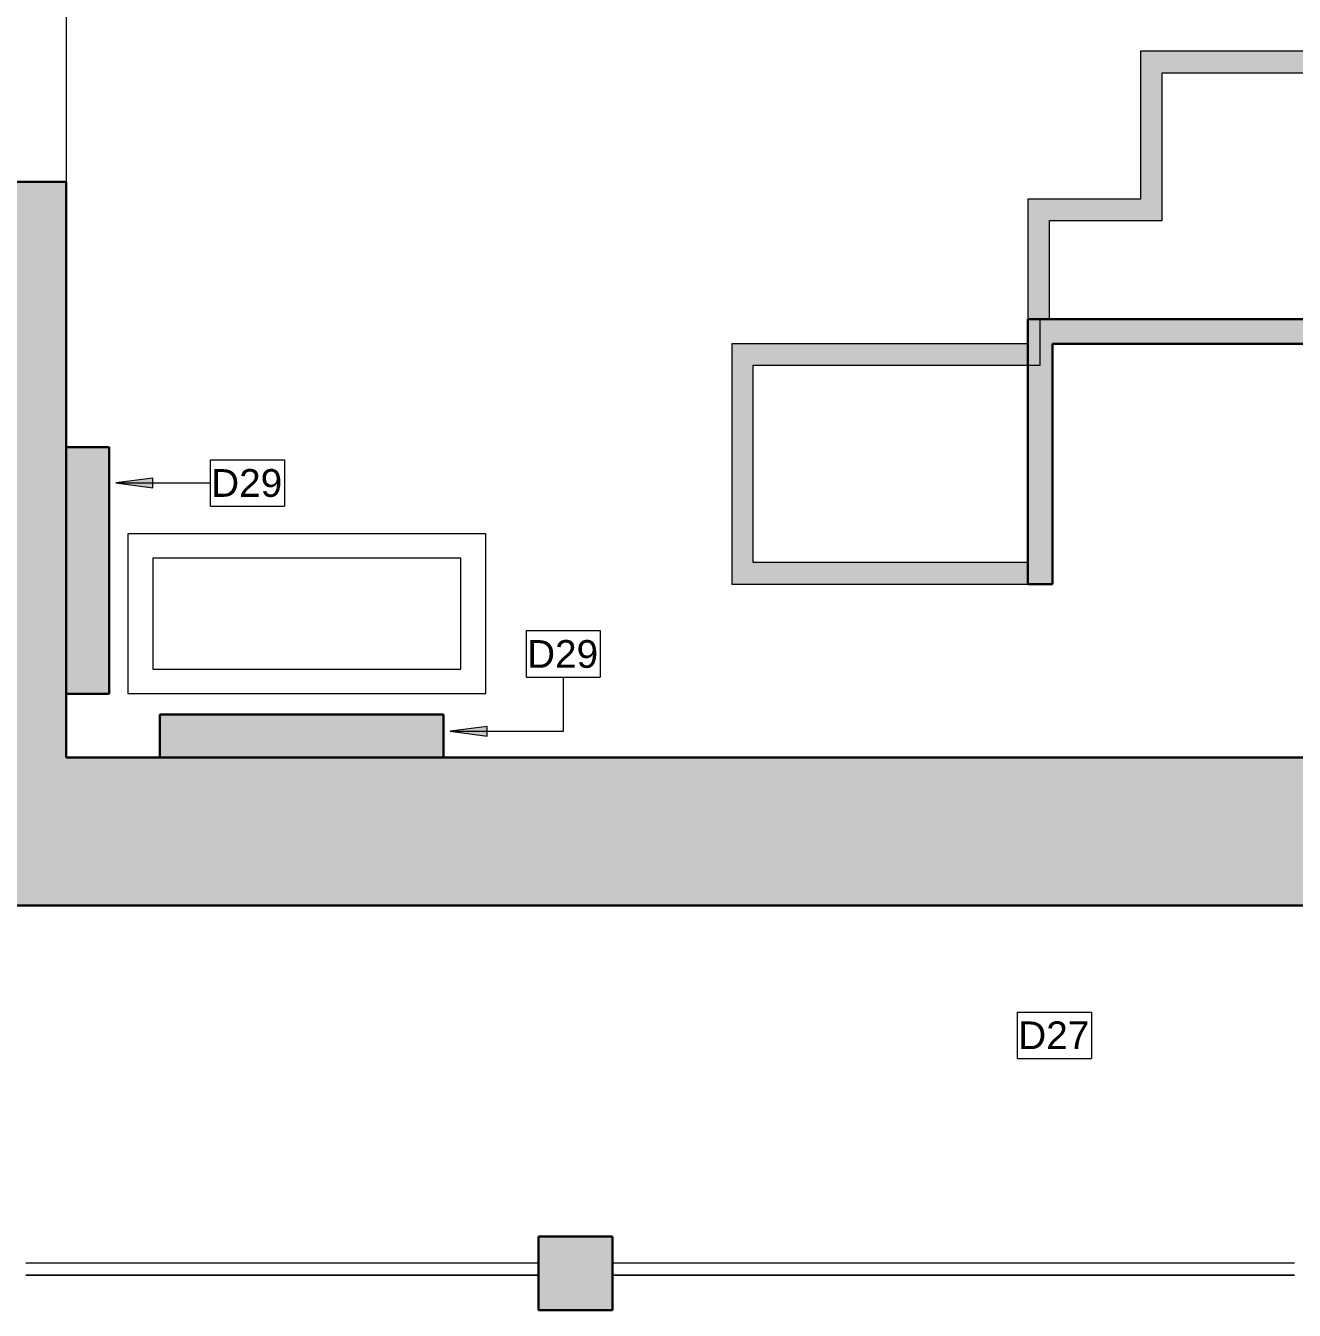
# Model space of a CAD drawing. Header units: inches. Extents: x -1176 to 1551, y -3558 to 978.
# Drawn here: x 11.7 to 217.5, y -66.9 to 141.6 of the extents above; entities that cross this region are included whole.
import ezdxf

# ---------------------------------------------------------------- set-up
doc = ezdxf.new("R2010")
doc.units = ezdxf.units.IN
doc.header["$MEASUREMENT"] = 0
for name, color, linetype, lineweight in [('A-ANNO-KEYN', 231, 'Continuous', 9), ('A-COLS', 52, 'Continuous', 18), ('A-FLOR-HRAL', 11, 'Continuous', 18), ('A-WALL', 113, 'Continuous', 18), ('A-WALL-PATT', 111, 'Continuous', 18), ('I-WALL', 2, 'Continuous', 18)]:
    doc.layers.add(name, color=color, linetype=linetype, lineweight=lineweight)
doc.styles.add('Arial', font='arial.ttf', dxfattribs={"height": 4.5})

# ---------------------------------------------------------------- blocks, each defined once
blk = doc.blocks.new('Top Rail Type - Top Rail_Internal_-5011479-1st Floor Demo')
at = {"layer": 'A-FLOR-HRAL', "lineweight": 9}
for p, q in [((11.65, -59.18), (94.9, -59.18)), ((106.9, -59.18), (217.54, -59.18)), ((94.9, -61.18), (11.65, -61.18)), ((217.54, -61.18), (106.9, -61.18))]:
    blk.add_line(p, q, dxfattribs=at)
blk = doc.blocks.new('Top Rail Type - Top Rail_Internal_-V4-1st Floor Demo')
at = {"layer": 'A-FLOR-HRAL', "lineweight": 9}
for p, q in [((11.65, -59.18), (94.9, -59.18)), ((106.9, -59.18), (217.54, -59.18)), ((11.65, -61.18), (94.9, -61.18)), ((106.9, -61.18), (217.54, -61.18))]:
    blk.add_line(p, q, dxfattribs=at)
blk = doc.blocks.new('Keynote Tag - Keynote Number - Boxed-135510-1st Floor Demo')
at = {"layer": 'A-ANNO-KEYN'}
for p, q in [((-0.125, -0.0792), (-0.125, 0.0781)), ((-0.125, 0.0781), (0.125, 0.0781)), ((0.125, 0.0781), (0.125, -0.0792)), ((-0.125, -0.0792), (0.125, -0.0792))]:
    blk.add_line(p, q, dxfattribs=at)

msp = doc.modelspace()

# ---------------------------------------------------------------- hatches: boundary and pattern name
at = {"layer": 'A-ANNO-KEYN'}
for points in [[(26.3, 67.37), (32.3, 66.58), (32.3, 68.16)], [(80.55, 27.09), (86.55, 26.3), (86.55, 27.88)]]:
    msp.add_hatch(color=256, dxfattribs=at).paths.add_polyline_path(points, flags=0)
at = {"layer": 'A-COLS'}
msp.add_hatch(color=250, dxfattribs=at).paths.add_polyline_path([(94.9, -66.86), (106.9, -66.86), (106.9, -54.86), (94.9, -54.86)], flags=0)
at = {"layer": 'A-WALL-PATT', "lineweight": 9}
h = msp.add_hatch(color=7, dxfattribs=at)
h.paths.add_polyline_path([(1.72, -1.17), (18.22, -1.17), (18.22, 116.22), (1.72, 116.22), (1.72, 47.47)], flags=0)
h.paths.add_polyline_path([(1.72, 154.72), (18.22, 154.72), (18.22, 335.37), (1.72, 335.37), (1.72, 190.5)], flags=0)
h.paths.add_polyline_path([(1.72, 388.37), (18.22, 388.37), (18.22, 814.52), (1.72, 814.52), (1.72, 424.34)], flags=0)
for points in [[(174.31, 50.97), (178.31, 50.97), (178.31, 93.97), (174.31, 93.97), (174.31, 54.47)], [(301.84, 89.97), (301.84, 93.97), (178.31, 93.97), (178.31, 89.97), (297.84, 89.97)], [(18.22, 33.17), (25.22, 33.17), (25.22, 73.17), (18.22, 73.17)], [(79.44, 22.83), (79.44, 29.83), (33.44, 29.83), (33.44, 22.83)], [(464.28, -1.17), (464.28, 22.83), (18.22, 22.83), (18.22, -1.17), (371.72, -1.17)]]:
    msp.add_hatch(color=7, dxfattribs=at).paths.add_polyline_path(points, flags=0)
at = {"layer": 'I-WALL', "lineweight": 9}
for points in [[(196.1, 113.44), (196.1, 137.44), (192.6, 137.44), (192.6, 113.44)], [(280.06, 133.94), (280.06, 137.44), (196.1, 137.44), (196.1, 133.94)], [(176.31, 86.47), (176.31, 93.97), (177.81, 93.97), (177.81, 113.44), (174.31, 113.44), (174.31, 86.47)], [(196.1, 109.94), (196.1, 113.44), (177.81, 113.44), (177.81, 109.94), (183.65, 109.94)], [(129.73, 86.47), (174.31, 86.47), (174.31, 89.97), (126.23, 89.97), (126.23, 86.47)], [(129.73, 50.97), (129.73, 86.47), (126.23, 86.47), (126.23, 50.97)], [(174.31, 50.97), (174.31, 54.47), (129.73, 54.47), (129.73, 50.97)]]:
    msp.add_hatch(color=7, dxfattribs=at).paths.add_polyline_path(points, flags=0)

# ---------------------------------------------------------------- linework, layer by layer
at = {"layer": 'A-ANNO-KEYN'}
for p, q in [((32.3, 68.16), (26.3, 67.37)), ((26.3, 67.37), (32.3, 66.58)), ((26.3, 67.37), (41.64, 67.37)), ((32.3, 66.58), (32.3, 68.16)), ((98.91, 27.09), (98.91, 35.85)), ((86.55, 27.88), (80.55, 27.09)), ((86.55, 26.3), (86.55, 27.88)), ((80.55, 27.09), (86.55, 26.3)), ((80.55, 27.09), (98.91, 27.09))]:
    msp.add_line(p, q, dxfattribs=at)
at = {"layer": 'A-COLS', "color": 8, "lineweight": 30}
for p, q in [((106.9, -54.86), (94.9, -54.86)), ((94.9, -54.86), (94.9, -66.86)), ((106.9, -66.86), (106.9, -54.86)), ((94.9, -66.86), (106.9, -66.86))]:
    msp.add_line(p, q, dxfattribs=at)
at = {"layer": 'A-WALL', "lineweight": 9}
for p, q in [((18.22, 154.72), (18.22, 116.22)), ((28.28, 59.17), (86.28, 59.17)), ((28.28, 33.17), (28.28, 59.17)), ((86.28, 59.17), (86.28, 33.17)), ((82.28, 55.17), (32.28, 55.17)), ((32.28, 55.17), (32.28, 37.17)), ((82.28, 37.17), (82.28, 55.17)), ((32.28, 37.17), (82.28, 37.17)), ((86.28, 33.17), (28.28, 33.17))]:
    msp.add_line(p, q, dxfattribs=at)
at = {"layer": 'A-WALL', "color": 8, "lineweight": 30}
for p, q in [((18.22, 116.22), (1.72, 116.22)), ((18.22, 22.83), (18.22, 116.22)), ((174.31, 93.97), (174.31, 50.97)), ((301.84, 93.97), (174.31, 93.97)), ((178.31, 50.97), (178.31, 89.97)), ((178.31, 89.97), (297.84, 89.97)), ((25.22, 73.17), (18.22, 73.17)), ((25.22, 33.17), (25.22, 73.17)), ((174.31, 50.97), (178.31, 50.97)), ((18.22, 33.17), (25.22, 33.17)), ((79.44, 29.83), (33.44, 29.83)), ((33.44, 29.83), (33.44, 22.83)), ((79.44, 22.83), (79.44, 29.83)), ((464.28, 22.83), (18.22, 22.83)), ((1.72, -1.17), (480.78, -1.17))]:
    msp.add_line(p, q, dxfattribs=at)
at = {"layer": 'I-WALL', "lineweight": 9}
for p, q in [((192.6, 137.44), (192.6, 113.44)), ((283.56, 137.44), (192.6, 137.44)), ((196.1, 109.94), (196.1, 133.94)), ((196.1, 133.94), (280.06, 133.94)), ((174.31, 113.44), (174.31, 93.97)), ((192.6, 113.44), (174.31, 113.44)), ((177.81, 93.97), (177.81, 109.94)), ((177.81, 109.94), (196.1, 109.94)), ((176.31, 86.47), (176.31, 93.97)), ((174.31, 89.97), (126.23, 89.97)), ((126.23, 89.97), (126.23, 50.97)), ((129.73, 86.47), (176.31, 86.47)), ((129.73, 54.47), (129.73, 86.47)), ((174.31, 54.47), (129.73, 54.47)), ((126.23, 50.97), (174.31, 50.97))]:
    msp.add_line(p, q, dxfattribs=at)

# ---------------------------------------------------------------- block references
at = {"layer": 'A-ANNO-KEYN', "xscale": 47.99999999999997, "yscale": 47.99999999999997, "zscale": 47.99999999999997}
for p in [(47.64, 67.39), (98.91, 39.66), (178.62, -22.22)]:
    msp.add_blockref('Keynote Tag - Keynote Number - Boxed-135510-1st Floor Demo', p, dxfattribs=at)
at = {"layer": 'A-FLOR-HRAL', "lineweight": 9}
for name in ['Top Rail Type - Top Rail_Internal_-5011479-1st Floor Demo', 'Top Rail Type - Top Rail_Internal_-V4-1st Floor Demo']:
    msp.add_blockref(name, (0, 0), dxfattribs=at)

# ---------------------------------------------------------------- texts
at = {"layer": 'A-ANNO-KEYN', "char_height": 4.5, "width": 14.0895, "attachment_point": 1, "style": 'Arial'}
for s, insert in [('D29', (41.75, 69.62)), ('D29', (93.02, 41.88)), ('D27', (172.73, -19.99))]:
    msp.add_mtext(s, dxfattribs=dict(at, insert=insert))

doc.saveas('drawing.dxf')
